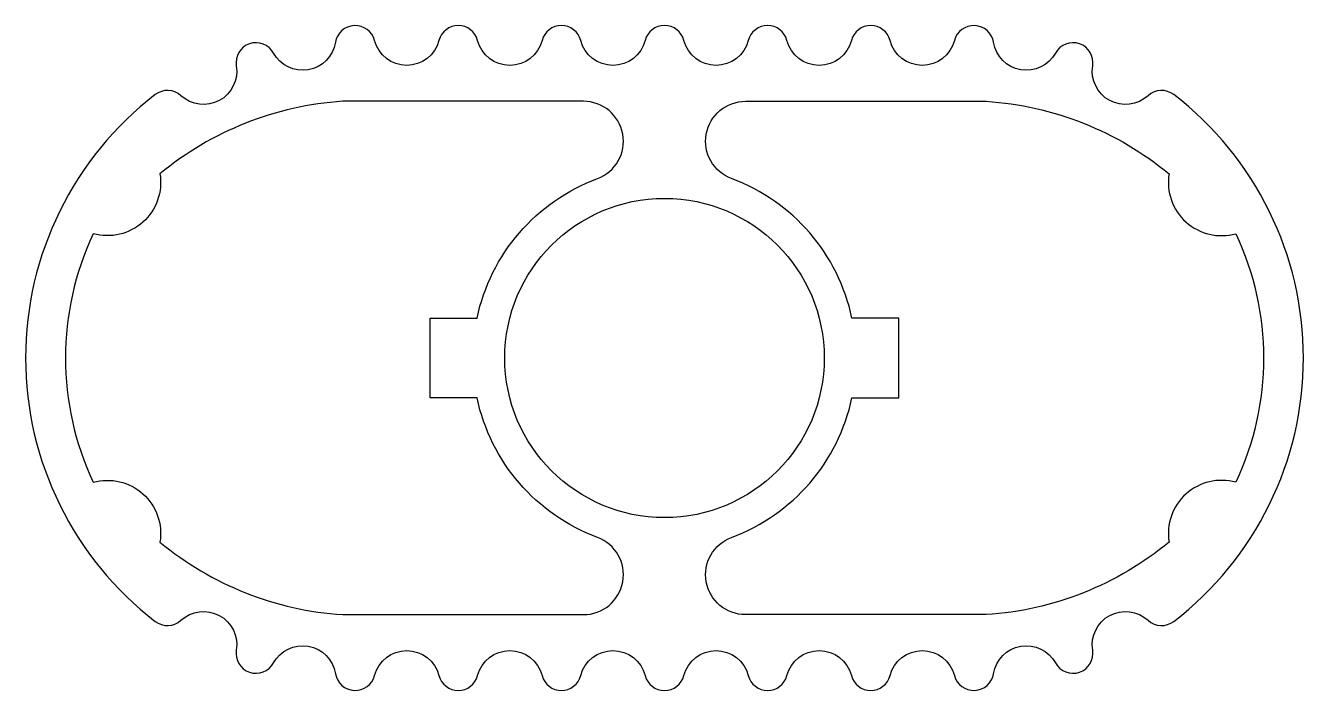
# Model space of a CAD drawing. Extents: x 457 to 505, y 235.4 to 260.4.
import ezdxf

# ---------------------------------------------------------------- set-up
doc = ezdxf.new("R2010")
doc.units = 0
doc.layers.add('ANA', color=220, linetype='CONTINUOUS')

msp = doc.modelspace()

# ---------------------------------------------------------------- linework, layer by layer
at = {"layer": 'ANA', "color": 0}
for points in [[(461.841, 257.806, 0.491933), (461.841, 238.002, 0.364958), (462.806, 238.044, -0.712525), (464.886, 236.921, 0.842075), (466.282, 236.438, -0.712525), (468.611, 236.034, 0.811837), (470.077, 235.967, -0.774473), (472.498, 235.966, 0.774597), (473.95, 235.966, -0.774597), (476.371, 235.966, 0.774597), (477.823, 235.966, -0.774597), (480.244, 235.966, 0.774597), (481.696, 235.966, -0.774597), (484.116, 235.966, 0.774597), (485.569, 235.966, -0.774597), (487.989, 235.966, 0.774597), (489.442, 235.966, -0.774473), (491.862, 235.967, 0.811837), (493.329, 236.034, -0.712525), (495.657, 236.438, 0.842075), (497.054, 236.921, -0.712525), (499.133, 238.044, 0.364958), (500.099, 238.002, 0.491933), (500.099, 257.806, 0.364958), (499.133, 257.764, -0.712525), (497.054, 258.886, 0.842075), (495.657, 259.37, -0.712525), (493.329, 259.773, 0.811837), (491.862, 259.841, -0.774473), (489.442, 259.841, 0.774597), (487.989, 259.841, -0.774597), (485.569, 259.841, 0.774597), (484.116, 259.841, -0.774597), (481.696, 259.841, 0.774597), (480.244, 259.841, -0.774597), (477.823, 259.841, 0.774597), (476.371, 259.841, -0.774597), (473.95, 259.841, 0.774597), (472.498, 259.841, -0.774473), (470.077, 259.841, 0.811837), (468.611, 259.773, -0.712525), (466.282, 259.37, 0.842075), (464.886, 258.886, -0.712525), (462.806, 257.764, 0.364958)], [(477.925, 238.254, 0.835521), (478.45, 241.159, -0.25626), (473.928, 246.404), (472.17, 246.404), (472.17, 249.404), (473.928, 249.404, -0.25626), (478.45, 254.649, 0.835521), (477.925, 257.554), (468.883, 257.554, 0.157738), (462.018, 254.826, -0.547018), (459.511, 252.576, 0.222929), (459.511, 243.232, -0.547018), (462.018, 240.982, 0.157738), (468.883, 238.254)], [(483.489, 241.159, 0.25626), (488.012, 246.404), (489.77, 246.404), (489.77, 249.404), (488.012, 249.404, 0.25626), (483.489, 254.649, -0.835521), (484.014, 257.554), (493.056, 257.554, -0.157738), (499.922, 254.826, 0.547018), (502.428, 252.576, -0.222929), (502.428, 243.232, 0.547018), (499.922, 240.982, -0.157738), (493.056, 238.254), (484.014, 238.254, -0.835521)]]:
    msp.add_lwpolyline(points, format="xyb", close=True, dxfattribs=at)
msp.add_circle((480.97, 247.904), 6, dxfattribs=at)

doc.saveas('drawing.dxf')
